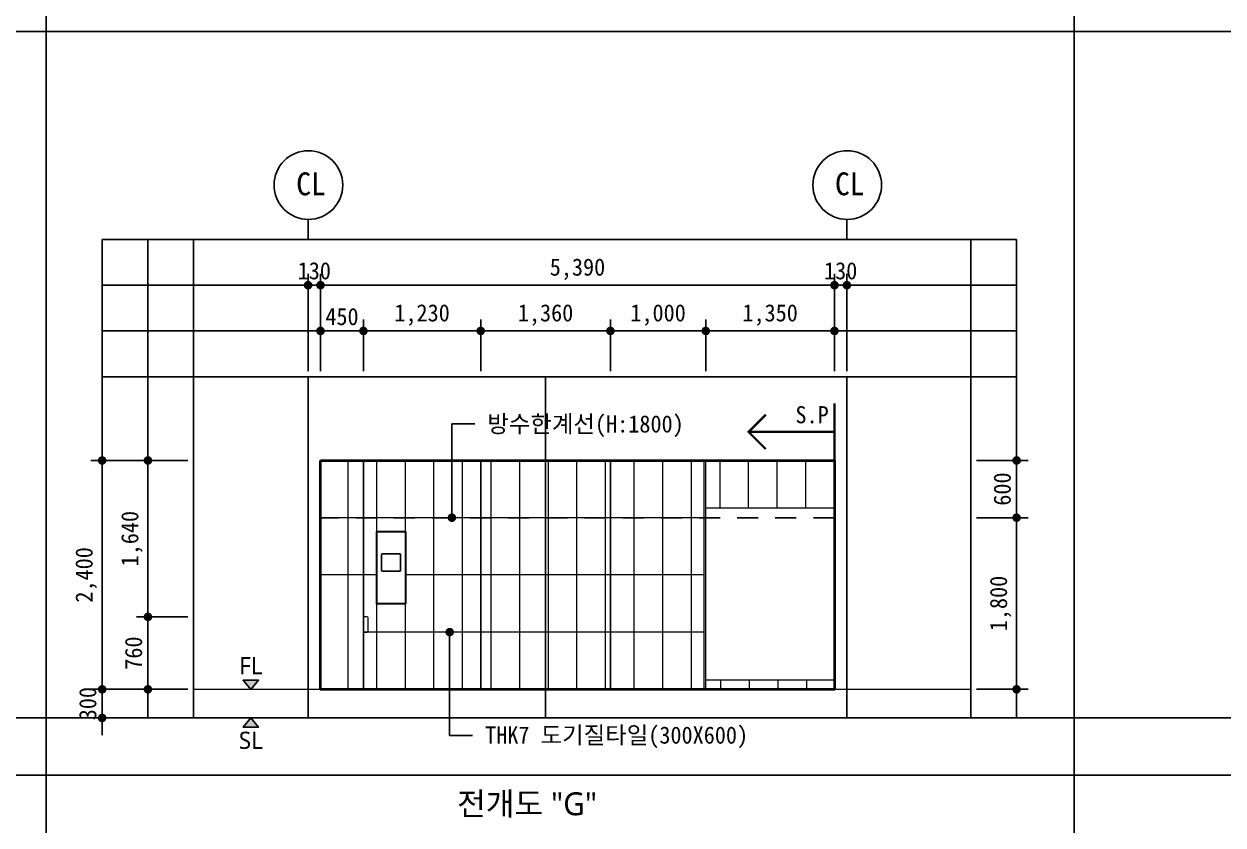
# Model space of a CAD drawing. Header units: millimetres. Extents: x -423835 to -174325, y -1379898 to -1311126.
# Drawn here: x -402026 to -389451, y -1336015 to -1327615 of the extents above; entities that cross this region are included whole.
import ezdxf
from ezdxf.enums import TextEntityAlignment as Align

# ---------------------------------------------------------------- set-up
doc = ezdxf.new("R2010")
doc.units = ezdxf.units.MM
doc.header["$LTSCALE"] = 100
doc.header["$MEASUREMENT"] = 0
doc.header["$PDSIZE"] = -10
doc.linetypes.add('HID', pattern=[2, 1.1, -0.9])
doc.layers.get('0').update_dxf_attribs({"linetype": 'CONTINUOUS'})
doc.layers.get('Defpoints').update_dxf_attribs({"color": 153, "linetype": 'CONTINUOUS'})
for name, color, linetype, lineweight in [('A-AXIS-BUBL', 7, 'CONTINUOUS', 25), ('A-ELEV-LIN1', 2, 'CONTINUOUS', 40), ('A-ELEV-LIN2', 7, 'CONTINUOUS', 25), ('A-FLXM-SANI', 6, 'CONTINUOUS', 20), ('A-MKXS-TEXT1', 3, 'CONTINUOUS', 25), ('A-WAXK-PATT', 8, 'CONTINUOUS', 18), ('A-WAXM-CUBI', 6, 'CONTINUOUS', 20), ('A-XXXX-FIN2', 6, 'CONTINUOUS', 20), ('A-XXXX-SYMB', 7, 'CONTINUOUS', 25), ('A-XXXX-TXT2', 3, 'CONTINUOUS', 25)]:
    doc.layers.add(name, color=color, linetype=linetype, lineweight=lineweight)
for name, color, linetype in [('A-DIMS', 7, 'CONTINUOUS'), ('A-MKXS-LEAD', 7, 'CONTINUOUS'), ('AA-AXIS-LINE-1', 1, 'CONTINUOUS'), ('ELE_3', 4, 'CONTINUOUS'), ('IN-F-PAT', 8, 'CONTINUOUS'), ('IN-TEXT-FIN', 3, 'CONTINUOUS'), ('방수', 7, 'HID')]:
    doc.layers.add(name, color=color, linetype=linetype)
doc.styles.add('HY울릉도L', font='')
doc.styles.add('돋움체', font='')
doc.styles.add('맑은 고딕', font='malgun.ttf')
doc.styles.add('맑은고딕', font='malgun.ttf')
doc.styles.get('HY울릉도L').set_extended_font_data('HYwulM')
doc.styles.get('돋움체').set_extended_font_data('DotumChe')
doc.dimstyles.new('CDIM', dxfattribs={"dimtxt": 3, "dimasz": 1.5, "dimexe": 2, "dimexo": 1, "dimgap": 1, "dimtad": 1, "dimdec": 0, "dimrnd": 0.5, "dimzin": 0, "dimdsep": 32, "dimlunit": 6, "dimtxsty": 'HY울릉도L', "dimblk1": '_CIDOT', "dimblk2": '_CIDOT', "dimsah": 1, "dimcen": 5.5, "dimclrd": 2, "dimclre": 2, "dimclrt": 7, "dimadec": 0, "dimazin": 0, "dimtfac": 1, "dimtdec": 0, "dimtix": 1, "dimtmove": 2, "dimatfit": 1, "dimldrblk": '_CIDOT', "dimfxl": 1, "dimtolj": 1, "dimtzin": 0, "dimlwd": -1, "dimarcsym": 0})

# ---------------------------------------------------------------- blocks, each defined once
blk = doc.blocks.new('_CIDOT')
at = {"color": 0, "linetype": 'ByBlock'}
blk.add_line((2, 0), (-1, 0), dxfattribs=at)
at = {"color": 0, "linetype": 'ByBlock', "const_width": 0.5}
blk.add_lwpolyline([(-0.25, 0, 1), (0.25, 0, 1)], format="xyb", close=True, dxfattribs=at)
blk = doc.blocks.new('*D61')
at = {"layer": 'A-DIMS', "lineweight": -2, "transparency": 16777216}
for p, q in [((-400306, -1332192), (-401326, -1332192)), ((-400306, -1334592), (-401326, -1334592))]:
    blk.add_line(p, q, dxfattribs=at)
at = {"layer": 'A-DIMS', "transparency": 16777216}
blk.add_line((-401206, -1332282), (-401206, -1334502), dxfattribs=at)
at = {"layer": 'Defpoints', "color": 0, "transparency": 16777216}
for p in [(-400246, -1332192), (-401206, -1334592), (-400246, -1334592)]:
    blk.add_point(p, dxfattribs=at)
at = {"layer": 'A-DIMS', "transparency": 16777216, "xscale": 90, "yscale": 90, "zscale": 90}
for p, rotation in [((-401206, -1332192), 90), ((-401206, -1334592), 270)]:
    blk.add_blockref('_CIDOT', p, dxfattribs=dict(at, rotation=rotation))
at = {"layer": 'A-DIMS', "color": 3, "transparency": 16777216, "insert": (-401373, -1333392), "char_height": 180, "attachment_point": 5, "rotation": 90, "style": '돋움체'}
blk.add_mtext('\\A1;2,400', dxfattribs=at)
blk = doc.blocks.new('*D62')
at = {"layer": 'A-DIMS', "transparency": 16777216}
for p, q in [((-401206, -1334502), (-401206, -1334412)), ((-401206, -1334592), (-401206, -1334892)), ((-401206, -1334982), (-401206, -1335072))]:
    blk.add_line(p, q, dxfattribs=at)
at = {"layer": 'A-DIMS', "lineweight": -2, "transparency": 16777216}
for p, q in [((-400306, -1334592), (-401326, -1334592)), ((-400306, -1334892), (-401326, -1334892))]:
    blk.add_line(p, q, dxfattribs=at)
at = {"layer": 'Defpoints', "color": 0, "transparency": 16777216}
for p in [(-400246, -1334592), (-401206, -1334892), (-400246, -1334892)]:
    blk.add_point(p, dxfattribs=at)
at = {"layer": 'A-DIMS', "transparency": 16777216, "xscale": 90, "yscale": 90, "zscale": 90}
for p, rotation in [((-401206, -1334592), 270), ((-401206, -1334892), 90)]:
    blk.add_blockref('_CIDOT', p, dxfattribs=dict(at, rotation=rotation))
at = {"layer": 'A-DIMS', "color": 3, "transparency": 16777216, "insert": (-401356, -1334742), "char_height": 180, "attachment_point": 5, "rotation": 90, "style": '돋움체'}
blk.add_mtext('\\A1;300', dxfattribs=at)
blk = doc.blocks.new('*D63')
at = {"layer": 'A-DIMS', "lineweight": -2, "transparency": 16777216}
for p, q in [((-400306, -1333832), (-400846, -1333832)), ((-400306, -1334592), (-400846, -1334592))]:
    blk.add_line(p, q, dxfattribs=at)
at = {"layer": 'A-DIMS', "transparency": 16777216}
blk.add_line((-400726, -1334502), (-400726, -1333922), dxfattribs=at)
at = {"layer": 'Defpoints', "color": 0, "transparency": 16777216}
for p in [(-400726, -1333832), (-400246, -1333832), (-400246, -1334592)]:
    blk.add_point(p, dxfattribs=at)
at = {"layer": 'A-DIMS', "transparency": 16777216, "xscale": 90, "yscale": 90, "zscale": 90}
for p, rotation in [((-400726, -1333832), 90), ((-400726, -1334592), 270)]:
    blk.add_blockref('_CIDOT', p, dxfattribs=dict(at, rotation=rotation))
at = {"layer": 'A-DIMS', "color": 3, "transparency": 16777216, "insert": (-400876, -1334212), "char_height": 180, "attachment_point": 5, "rotation": 90, "style": '돋움체'}
blk.add_mtext('\\A1;760', dxfattribs=at)
blk = doc.blocks.new('*D64')
at = {"layer": 'A-DIMS', "lineweight": -2, "transparency": 16777216}
for p, q in [((-400306, -1332192), (-400846, -1332192)), ((-400306, -1333832), (-400846, -1333832))]:
    blk.add_line(p, q, dxfattribs=at)
at = {"layer": 'A-DIMS', "transparency": 16777216}
blk.add_line((-400726, -1333742), (-400726, -1332282), dxfattribs=at)
at = {"layer": 'Defpoints', "color": 0, "transparency": 16777216}
for p in [(-400726, -1332192), (-400246, -1332192), (-400246, -1333832)]:
    blk.add_point(p, dxfattribs=at)
at = {"layer": 'A-DIMS', "transparency": 16777216, "xscale": 90, "yscale": 90, "zscale": 90}
for p, rotation in [((-400726, -1332192), 90), ((-400726, -1333832), 270)]:
    blk.add_blockref('_CIDOT', p, dxfattribs=dict(at, rotation=rotation))
at = {"layer": 'A-DIMS', "color": 3, "transparency": 16777216, "insert": (-400893, -1333012), "char_height": 180, "attachment_point": 5, "rotation": 90, "style": '돋움체'}
blk.add_mtext('\\A1;1,640', dxfattribs=at)
blk = doc.blocks.new('*D65')
at = {"layer": 'A-DIMS', "lineweight": -2, "transparency": 16777216}
for p, q in [((-392036, -1332792), (-391496, -1332792)), ((-392036, -1334592), (-391496, -1334592))]:
    blk.add_line(p, q, dxfattribs=at)
at = {"layer": 'A-DIMS', "transparency": 16777216}
blk.add_line((-391616, -1334502), (-391616, -1332882), dxfattribs=at)
at = {"layer": 'Defpoints', "color": 0, "transparency": 16777216}
for p in [(-392096, -1332792), (-391616, -1332792), (-392096, -1334592)]:
    blk.add_point(p, dxfattribs=at)
at = {"layer": 'A-DIMS', "transparency": 16777216, "xscale": 90, "yscale": 90, "zscale": 90}
for p, rotation in [((-391616, -1332792), 90), ((-391616, -1334592), 270)]:
    blk.add_blockref('_CIDOT', p, dxfattribs=dict(at, rotation=rotation))
at = {"layer": 'A-DIMS', "color": 3, "transparency": 16777216, "insert": (-391783, -1333692), "char_height": 180, "attachment_point": 5, "rotation": 90, "style": '돋움체'}
blk.add_mtext('\\A1;1,800', dxfattribs=at)
blk = doc.blocks.new('*D66')
at = {"layer": 'A-DIMS', "lineweight": -2, "transparency": 16777216}
for p, q in [((-392036, -1332192), (-391496, -1332192)), ((-392036, -1332792), (-391496, -1332792))]:
    blk.add_line(p, q, dxfattribs=at)
at = {"layer": 'A-DIMS', "transparency": 16777216}
blk.add_line((-391616, -1332702), (-391616, -1332282), dxfattribs=at)
at = {"layer": 'Defpoints', "color": 0, "transparency": 16777216}
for p in [(-392096, -1332192), (-391616, -1332192), (-392096, -1332792)]:
    blk.add_point(p, dxfattribs=at)
at = {"layer": 'A-DIMS', "transparency": 16777216, "xscale": 90, "yscale": 90, "zscale": 90}
for p, rotation in [((-391616, -1332192), 90), ((-391616, -1332792), 270)]:
    blk.add_blockref('_CIDOT', p, dxfattribs=dict(at, rotation=rotation))
at = {"layer": 'A-DIMS', "color": 3, "transparency": 16777216, "insert": (-391766, -1332492), "char_height": 180, "attachment_point": 5, "rotation": 90, "style": '돋움체'}
blk.add_mtext('\\A1;600', dxfattribs=at)
blk = doc.blocks.new('*D67')
at = {"layer": 'A-DIMS', "lineweight": -2, "transparency": 16777216}
for p, q in [((-398916, -1331174), (-398916, -1330234)), ((-393526, -1331254), (-393526, -1330234))]:
    blk.add_line(p, q, dxfattribs=at)
at = {"layer": 'A-DIMS', "transparency": 16777216}
blk.add_line((-398826, -1330354), (-393616, -1330354), dxfattribs=at)
at = {"layer": 'Defpoints', "color": 0, "transparency": 16777216}
for p in [(-393526, -1330354), (-398916, -1331234), (-393526, -1331314)]:
    blk.add_point(p, dxfattribs=at)
at = {"layer": 'A-DIMS', "transparency": 16777216, "xscale": 90, "yscale": 90, "zscale": 90, "rotation": 180}
blk.add_blockref('_CIDOT', (-398916, -1330354), dxfattribs=at)
at = {"layer": 'A-DIMS', "transparency": 16777216, "xscale": 90, "yscale": 90, "zscale": 90}
blk.add_blockref('_CIDOT', (-393526, -1330354), dxfattribs=at)
at = {"layer": 'A-DIMS', "color": 3, "transparency": 16777216, "insert": (-396221, -1330187), "char_height": 180, "attachment_point": 5, "style": '돋움체'}
blk.add_mtext('\\A1;5,390', dxfattribs=at)
blk = doc.blocks.new('*D68')
at = {"layer": 'A-DIMS', "lineweight": -2, "transparency": 16777216}
for p, q in [((-399046, -1331254), (-399046, -1330234)), ((-398916, -1331254), (-398916, -1330234))]:
    blk.add_line(p, q, dxfattribs=at)
at = {"layer": 'A-DIMS', "transparency": 16777216}
for p, q in [((-399136, -1330354), (-399226, -1330354)), ((-399046, -1330354), (-398916, -1330354)), ((-398826, -1330354), (-398736, -1330354))]:
    blk.add_line(p, q, dxfattribs=at)
at = {"layer": 'Defpoints', "color": 0, "transparency": 16777216}
for p in [(-398916, -1330354), (-399046, -1331314), (-398916, -1331314)]:
    blk.add_point(p, dxfattribs=at)
at = {"layer": 'A-DIMS', "transparency": 16777216, "xscale": 90, "yscale": 90, "zscale": 90}
blk.add_blockref('_CIDOT', (-399046, -1330354), dxfattribs=at)
at = {"layer": 'A-DIMS', "transparency": 16777216, "xscale": 90, "yscale": 90, "zscale": 90, "rotation": 180}
blk.add_blockref('_CIDOT', (-398916, -1330354), dxfattribs=at)
at = {"layer": 'A-DIMS', "color": 3, "transparency": 16777216, "insert": (-398981, -1330204), "char_height": 180, "attachment_point": 5, "style": '돋움체'}
blk.add_mtext('\\A1;130', dxfattribs=at)
blk = doc.blocks.new('*D69')
at = {"layer": 'A-DIMS', "lineweight": -2, "transparency": 16777216}
for p, q in [((-393526, -1331254), (-393526, -1330234)), ((-393396, -1331254), (-393396, -1330234))]:
    blk.add_line(p, q, dxfattribs=at)
at = {"layer": 'A-DIMS', "transparency": 16777216}
for p, q in [((-393616, -1330354), (-393706, -1330354)), ((-393526, -1330354), (-393396, -1330354)), ((-393306, -1330354), (-393216, -1330354))]:
    blk.add_line(p, q, dxfattribs=at)
at = {"layer": 'Defpoints', "color": 0, "transparency": 16777216}
for p in [(-393396, -1330354), (-393526, -1331314), (-393396, -1331314)]:
    blk.add_point(p, dxfattribs=at)
at = {"layer": 'A-DIMS', "transparency": 16777216, "xscale": 90, "yscale": 90, "zscale": 90}
blk.add_blockref('_CIDOT', (-393526, -1330354), dxfattribs=at)
at = {"layer": 'A-DIMS', "transparency": 16777216, "xscale": 90, "yscale": 90, "zscale": 90, "rotation": 180}
blk.add_blockref('_CIDOT', (-393396, -1330354), dxfattribs=at)
at = {"layer": 'A-DIMS', "color": 3, "transparency": 16777216, "insert": (-393461, -1330204), "char_height": 180, "attachment_point": 5, "style": '돋움체'}
blk.add_mtext('\\A1;130', dxfattribs=at)
blk = doc.blocks.new('*D242')
at = {"layer": 'A-DIMS', "lineweight": -2, "transparency": 16777216}
for p, q in [((-398916, -1331254), (-398916, -1330714)), ((-398466, -1331254), (-398466, -1330714))]:
    blk.add_line(p, q, dxfattribs=at)
at = {"layer": 'A-DIMS', "transparency": 16777216}
for p, q in [((-399006, -1330834), (-399096, -1330834)), ((-398916, -1330834), (-398466, -1330834)), ((-398376, -1330834), (-398286, -1330834))]:
    blk.add_line(p, q, dxfattribs=at)
at = {"layer": 'Defpoints', "color": 0, "transparency": 16777216}
for p in [(-398466, -1330834), (-398916, -1331314), (-398466, -1331314)]:
    blk.add_point(p, dxfattribs=at)
at = {"layer": 'A-DIMS', "transparency": 16777216, "xscale": 90, "yscale": 90, "zscale": 90}
blk.add_blockref('_CIDOT', (-398916, -1330834), dxfattribs=at)
at = {"layer": 'A-DIMS', "transparency": 16777216, "xscale": 90, "yscale": 90, "zscale": 90, "rotation": 180}
blk.add_blockref('_CIDOT', (-398466, -1330834), dxfattribs=at)
at = {"layer": 'A-DIMS', "color": 3, "transparency": 16777216, "insert": (-398691, -1330684), "char_height": 180, "attachment_point": 5, "style": '돋움체'}
blk.add_mtext('\\A1;450', dxfattribs=at)
blk = doc.blocks.new('*D243')
at = {"layer": 'A-DIMS', "lineweight": -2, "transparency": 16777216}
for p, q in [((-398466, -1331254), (-398466, -1330714)), ((-397236, -1331254), (-397236, -1330714))]:
    blk.add_line(p, q, dxfattribs=at)
at = {"layer": 'A-DIMS', "transparency": 16777216}
blk.add_line((-398376, -1330834), (-397326, -1330834), dxfattribs=at)
at = {"layer": 'Defpoints', "color": 0, "transparency": 16777216}
for p in [(-397236, -1330834), (-398466, -1331314), (-397236, -1331314)]:
    blk.add_point(p, dxfattribs=at)
at = {"layer": 'A-DIMS', "transparency": 16777216, "xscale": 90, "yscale": 90, "zscale": 90, "rotation": 180}
blk.add_blockref('_CIDOT', (-398466, -1330834), dxfattribs=at)
at = {"layer": 'A-DIMS', "transparency": 16777216, "xscale": 90, "yscale": 90, "zscale": 90}
blk.add_blockref('_CIDOT', (-397236, -1330834), dxfattribs=at)
at = {"layer": 'A-DIMS', "color": 3, "transparency": 16777216, "insert": (-397851, -1330667), "char_height": 180, "attachment_point": 5, "style": '돋움체'}
blk.add_mtext('\\A1;1,230', dxfattribs=at)
blk = doc.blocks.new('*D244')
at = {"layer": 'A-DIMS', "lineweight": -2, "transparency": 16777216}
for p, q in [((-397236, -1331254), (-397236, -1330714)), ((-395876, -1331254), (-395876, -1330714))]:
    blk.add_line(p, q, dxfattribs=at)
at = {"layer": 'A-DIMS', "transparency": 16777216}
blk.add_line((-397146, -1330834), (-395966, -1330834), dxfattribs=at)
at = {"layer": 'Defpoints', "color": 0, "transparency": 16777216}
for p in [(-395876, -1330834), (-397236, -1331314), (-395876, -1331314)]:
    blk.add_point(p, dxfattribs=at)
at = {"layer": 'A-DIMS', "transparency": 16777216, "xscale": 90, "yscale": 90, "zscale": 90, "rotation": 180}
blk.add_blockref('_CIDOT', (-397236, -1330834), dxfattribs=at)
at = {"layer": 'A-DIMS', "transparency": 16777216, "xscale": 90, "yscale": 90, "zscale": 90}
blk.add_blockref('_CIDOT', (-395876, -1330834), dxfattribs=at)
at = {"layer": 'A-DIMS', "color": 3, "transparency": 16777216, "insert": (-396556, -1330667), "char_height": 180, "attachment_point": 5, "style": '돋움체'}
blk.add_mtext('\\A1;1,360', dxfattribs=at)
blk = doc.blocks.new('*D245')
at = {"layer": 'A-DIMS', "lineweight": -2, "transparency": 16777216}
for p, q in [((-395876, -1331254), (-395876, -1330714)), ((-394876, -1331254), (-394876, -1330714))]:
    blk.add_line(p, q, dxfattribs=at)
at = {"layer": 'A-DIMS', "transparency": 16777216}
blk.add_line((-395786, -1330834), (-394966, -1330834), dxfattribs=at)
at = {"layer": 'Defpoints', "color": 0, "transparency": 16777216}
for p in [(-394876, -1330834), (-395876, -1331314), (-394876, -1331314)]:
    blk.add_point(p, dxfattribs=at)
at = {"layer": 'A-DIMS', "transparency": 16777216, "xscale": 90, "yscale": 90, "zscale": 90, "rotation": 180}
blk.add_blockref('_CIDOT', (-395876, -1330834), dxfattribs=at)
at = {"layer": 'A-DIMS', "transparency": 16777216, "xscale": 90, "yscale": 90, "zscale": 90}
blk.add_blockref('_CIDOT', (-394876, -1330834), dxfattribs=at)
at = {"layer": 'A-DIMS', "color": 3, "transparency": 16777216, "insert": (-395376, -1330667), "char_height": 180, "attachment_point": 5, "style": '돋움체'}
blk.add_mtext('\\A1;1,000', dxfattribs=at)
blk = doc.blocks.new('*D246')
at = {"layer": 'A-DIMS', "lineweight": -2, "transparency": 16777216}
for p, q in [((-394876, -1331254), (-394876, -1330714)), ((-393526, -1331254), (-393526, -1330714))]:
    blk.add_line(p, q, dxfattribs=at)
at = {"layer": 'A-DIMS', "transparency": 16777216}
blk.add_line((-394786, -1330834), (-393616, -1330834), dxfattribs=at)
at = {"layer": 'Defpoints', "color": 0, "transparency": 16777216}
for p in [(-393526, -1330834), (-394876, -1331314), (-393526, -1331314)]:
    blk.add_point(p, dxfattribs=at)
at = {"layer": 'A-DIMS', "transparency": 16777216, "xscale": 90, "yscale": 90, "zscale": 90, "rotation": 180}
blk.add_blockref('_CIDOT', (-394876, -1330834), dxfattribs=at)
at = {"layer": 'A-DIMS', "transparency": 16777216, "xscale": 90, "yscale": 90, "zscale": 90}
blk.add_blockref('_CIDOT', (-393526, -1330834), dxfattribs=at)
at = {"layer": 'A-DIMS', "color": 3, "transparency": 16777216, "insert": (-394201, -1330667), "char_height": 180, "attachment_point": 5, "style": '돋움체'}
blk.add_mtext('\\A1;1,350', dxfattribs=at)

msp = doc.modelspace()

# ---------------------------------------------------------------- hatches: boundary and pattern name
at = {"layer": 'A-XXXX-SYMB'}
for points in [[(-399646.7, -1334592.1), (-399727.3, -1334496.1), (-399566.1, -1334496.1)], [(-399646.7, -1334892.1), (-399727.3, -1334988.1), (-399566.1, -1334988.1)]]:
    msp.add_hatch(color=256, dxfattribs=at).paths.add_polyline_path(points)

# ---------------------------------------------------------------- linework, layer by layer
at = {"color": 3, "ltscale": 2}
for p, q in [((-401792.9, -1311126.1), (-401792.9, -1344258.1)), ((-391011.7, -1311126.1), (-391011.7, -1344258.1)), ((-379750.4, -1327692.1), (-423835.4, -1327692.1)), ((-423835.4, -1335492.1), (-379750.4, -1335492.1))]:
    msp.add_line(p, q, dxfattribs=at)
at = {"layer": 'A-AXIS-BUBL', "ltscale": 0.2}
for p, q in [((-399046.3, -1329874.3), (-399046.3, -1329664.3)), ((-393396.3, -1329874.3), (-393396.3, -1329664.3))]:
    msp.add_line(p, q, dxfattribs=at)
for centre in [(-399042.7, -1329304.3), (-393392.7, -1329304.3)]:
    msp.add_circle(centre, 360, dxfattribs=at)
at = {"layer": 'A-ELEV-LIN1'}
msp.add_lwpolyline([(-398916.3, -1332192.1), (-393526.3, -1332192.1), (-393526.3, -1334592.1), (-398916.3, -1334592.1)], close=True, dxfattribs=at)
at = {"layer": 'A-ELEV-LIN2'}
for p, q in [((-398466.3, -1332192.1), (-398466.3, -1334592.1)), ((-397236.3, -1334592.1), (-397236.3, -1332192.1)), ((-395876.3, -1332192.1), (-395876.3, -1334592.1))]:
    msp.add_line(p, q, dxfattribs=at)
at = {"layer": 'A-FLXM-SANI'}
for p, q in [((-398426.3, -1333832.1), (-398466.3, -1333832.1)), ((-398416.3, -1333982.1), (-398416.3, -1333842.1)), ((-398466.3, -1333992.1), (-398426.3, -1333992.1))]:
    msp.add_line(p, q, dxfattribs=at)
for centre, start, end in [((-398426.3, -1333842.1), 0, 90), ((-398426.3, -1333982.1), 270, 0)]:
    msp.add_arc(centre, 10, start, end, dxfattribs=at)
at = {"layer": 'A-MKXS-LEAD'}
for points in [[(-397298.3, -1331808.8), (-397538.3, -1331808.8), (-397538.3, -1332792.1)], [(-397321.6, -1335075.3), (-397561.6, -1335075.3), (-397561.6, -1333992.1)]]:
    msp.add_lwpolyline(points, dxfattribs=at)
at = {"layer": 'A-MKXS-LEAD', "const_width": 45}
for points in [[(-397560.8, -1332792.1, 1), (-397515.8, -1332792.1, 1)], [(-397584.1, -1333992.1, -1), (-397539.1, -1333992.1, -1)]]:
    msp.add_lwpolyline(points, format="xyb", close=True, dxfattribs=at)
at = {"layer": 'A-WAXK-PATT'}
for p, q in [((-398626.3, -1334592.1), (-398626.3, -1332192.1)), ((-398326.3, -1334592.1), (-398326.3, -1332192.1)), ((-398026.3, -1334592.1), (-398026.3, -1332192.1)), ((-397726.3, -1334592.1), (-397726.3, -1332192.1)), ((-397426.3, -1334592.1), (-397426.3, -1332192.1)), ((-397126.3, -1334592.1), (-397126.3, -1332192.1)), ((-396826.3, -1334592.1), (-396826.3, -1332192.1)), ((-396526.3, -1334592.1), (-396526.3, -1332192.1)), ((-396226.3, -1334592.1), (-396226.3, -1332192.1)), ((-395926.3, -1334592.1), (-395926.3, -1332192.1)), ((-395626.3, -1334592.1), (-395626.3, -1332192.1)), ((-395326.3, -1334592.1), (-395326.3, -1332192.1)), ((-395026.3, -1334592.1), (-395026.3, -1332192.1)), ((-394726.3, -1332692.1), (-394726.3, -1332192.1)), ((-394426.3, -1332692.1), (-394426.3, -1332192.1)), ((-394126.3, -1332692.1), (-394126.3, -1332192.1)), ((-393826.3, -1332692.1), (-393826.3, -1332192.1)), ((-394896.3, -1332792.1), (-398916.3, -1332792.1)), ((-398330.3, -1333392.1), (-398916.3, -1333392.1)), ((-394896.3, -1333392.1), (-398022.3, -1333392.1)), ((-394896.3, -1333992.1), (-398466.3, -1333992.1)), ((-394716.3, -1334592.1), (-394716.3, -1334492.1)), ((-394416.3, -1334592.1), (-394416.3, -1334492.1)), ((-394116.3, -1334592.1), (-394116.3, -1334492.1)), ((-393816.3, -1334592.1), (-393816.3, -1334492.1))]:
    msp.add_line(p, q, dxfattribs=at)
at = {"layer": 'A-WAXM-CUBI'}
for p, q in [((-393526.3, -1332692.1), (-394876.3, -1332692.1)), ((-394876.3, -1334492.1), (-393526.3, -1334492.1))]:
    msp.add_line(p, q, dxfattribs=at)
msp.add_lwpolyline([(-394896.3, -1332192.1), (-394896.3, -1334592.1), (-394876.3, -1334592.1), (-394876.3, -1332192.1)], dxfattribs=at)
at = {"layer": 'A-XXXX-FIN2'}
for p, q in [((-392096.3, -1334592.1), (-400246.3, -1334592.1)), ((-392096.3, -1334892.1), (-400246.3, -1334892.1))]:
    msp.add_line(p, q, dxfattribs=at)
at = {"layer": 'A-XXXX-SYMB'}
for points in [[(-399646.7, -1334592.1), (-399727.3, -1334496.1), (-399566.1, -1334496.1), (-399646.7, -1334592.1)], [(-399646.7, -1334892.1), (-399727.3, -1334988.1), (-399566.1, -1334988.1), (-399646.7, -1334892.1)]]:
    msp.add_lwpolyline(points, dxfattribs=at)
at = {"layer": 'AA-AXIS-LINE-1'}
for p, q in [((-399046.3, -1331314.3), (-399046.3, -1334892.1)), ((-396556.3, -1331314.3), (-396556.3, -1334892.1)), ((-393396.3, -1331314.3), (-393396.3, -1334892.1))]:
    msp.add_line(p, q, dxfattribs=at)
at = {"layer": 'Defpoints'}
for p, q in [((-401206.3, -1334892.1), (-401206.3, -1329874.3)), ((-401206.3, -1329874.3), (-391616.3, -1329874.3)), ((-400726.3, -1334892.1), (-400726.3, -1329874.3)), ((-400246.3, -1334892.1), (-400246.3, -1329874.3)), ((-392096.3, -1329874.3), (-392096.3, -1334892.1)), ((-391616.3, -1329874.3), (-391616.3, -1334892.1)), ((-401206.3, -1330354.3), (-391616.3, -1330354.3)), ((-401206.3, -1330834.3), (-391616.3, -1330834.3)), ((-401206.3, -1331314.3), (-391616.3, -1331314.3)), ((-380230.4, -1334892.1), (-423835.4, -1334892.1))]:
    msp.add_line(p, q, dxfattribs=at)
at = {"layer": 'ELE_3'}
for p, q in [((-398276.3, -1333178.7), (-398276.3, -1333345.4)), ((-398082.9, -1333172.1), (-398269.6, -1333172.1)), ((-398076.3, -1333178.7), (-398076.3, -1333345.4)), ((-398082.9, -1333352.1), (-398269.6, -1333352.1))]:
    msp.add_line(p, q, dxfattribs=at)
for points in [[(-398330.3, -1332938.1), (-398330.3, -1333696.1), (-398022.3, -1333696.1), (-398022.3, -1332938.1)], [(-398326.3, -1332942.1), (-398326.3, -1333692.1), (-398026.3, -1333692.1), (-398026.3, -1332942.1)]]:
    msp.add_lwpolyline(points, close=True, dxfattribs=at)
for centre, start, end in [((-398269.6, -1333178.7), 90, 180), ((-398082.9, -1333178.7), 0, 90), ((-398269.6, -1333345.4), 180, 270), ((-398082.9, -1333345.4), 270, 0)]:
    msp.add_arc(centre, 6.67, start, end, dxfattribs=at)
at = {"layer": 'IN-F-PAT', "color": 2, "const_width": 22.5}
for points in [[(-393526.3, -1332192.1), (-393526.3, -1331592.1)], [(-394246.3, -1331712.1), (-394426.3, -1331892.1), (-394246.3, -1332072.1)], [(-393526.3, -1331892.1), (-394426.3, -1331892.1)]]:
    msp.add_lwpolyline(points, dxfattribs=at)
at = {"layer": '방수', "color": 2, "ltscale": 2}
msp.add_line((-393526.3, -1332792.1), (-398916.3, -1332792.1), dxfattribs=at)

# ---------------------------------------------------------------- texts
at = {"layer": 'A-MKXS-TEXT1', "style": '돋움체'}
for s, p in [('방수한계선(H:1800)', (-397166.7, -1331808.8)), ('THK7 도기질타일(300X600)', (-397189.9, -1335071.5))]:
    msp.add_text(s, height=180, dxfattribs=at).set_placement(p, align=Align.MIDDLE_LEFT)
at = {"layer": 'A-MKXS-TEXT1', "style": '맑은고딕'}
for s, p in [('FL', (-399646.7, -1334434.2)), ('SL', (-399646.7, -1335216.3))]:
    msp.add_text(s, height=180, dxfattribs=at).set_placement(p, align=Align.CENTER)
at = {"layer": 'A-XXXX-TXT2', "ltscale": 0.2, "style": '돋움체'}
for p in [(-399015.6, -1329291.1), (-393365.6, -1329291.1)]:
    msp.add_text('CL', height=240, dxfattribs=at).set_placement(p, align=Align.MIDDLE)
at = {"layer": 'A-XXXX-TXT2', "style": '맑은 고딕'}
msp.add_text('전개도 "G"', height=240, dxfattribs=at).set_placement((-396749.6, -1335792.1), align=Align.MIDDLE_CENTER)
at = {"layer": 'IN-TEXT-FIN', "color": 2, "style": '돋움체'}
msp.add_text('S.P', height=180, dxfattribs=at).set_placement((-393586.3, -1331712.1), align=Align.MIDDLE_RIGHT)

# ---------------------------------------------------------------- dimensions: what is measured, and where the dimension line sits
at = {"layer": 'A-DIMS'}
for base, p1, p2, angle, picture, middle in [((-398916.3, -1330354.3), (-399046.3, -1331314.3), (-398916.3, -1331314.3), 180, '*D68', (-398981.3, -1330204.2)), ((-393526.3, -1330354.3), (-398916.3, -1331234.3), (-393526.3, -1331314.3), 180, '*D67', (-396221.3, -1330187.2)), ((-393396.3, -1330354.3), (-393526.3, -1331314.3), (-393396.3, -1331314.3), 180, '*D69', (-393461.3, -1330204.2)), ((-398466.3, -1330834.3), (-398916.3, -1331314.3), (-398466.3, -1331314.3), 180, '*D242', (-398691.3, -1330684.2)), ((-397236.3, -1330834.3), (-398466.3, -1331314.3), (-397236.3, -1331314.3), 180, '*D243', (-397851.3, -1330667.2)), ((-395876.3, -1330834.3), (-397236.3, -1331314.3), (-395876.3, -1331314.3), 180, '*D244', (-396556.3, -1330667.2)), ((-394876.3, -1330834.3), (-395876.3, -1331314.3), (-394876.3, -1331314.3), 180, '*D245', (-395376.3, -1330667.2)), ((-393526.3, -1330834.3), (-394876.3, -1331314.3), (-393526.3, -1331314.3), 180, '*D246', (-394201.3, -1330667.2)), ((-401206.3, -1334592.1), (-400246.3, -1332192.1), (-400246.3, -1334592.1), 90, '*D61', (-401373.4, -1333392.1)), ((-400726.3, -1332192.1), (-400246.3, -1333832.1), (-400246.3, -1332192.1), 90, '*D64', (-400893.4, -1333012.1)), ((-391616.3, -1332192.1), (-392096.3, -1332792.1), (-392096.3, -1332192.1), 90, '*D66', (-391766.4, -1332492.1)), ((-391616.3, -1332792.1), (-392096.3, -1334592.1), (-392096.3, -1332792.1), 90, '*D65', (-391783.4, -1333692.1)), ((-400726.3, -1333832.1), (-400246.3, -1334592.1), (-400246.3, -1333832.1), 90, '*D63', (-400876.4, -1334212.1)), ((-401206.3, -1334892.1), (-400246.3, -1334592.1), (-400246.3, -1334892.1), 90, '*D62', (-401356.4, -1334742.1))]:
    dim = msp.add_linear_dim(base=base, p1=p1, p2=p2, angle=angle, dimstyle='CDIM', override={"dimscale": 60, "dimtxsty": '돋움체', "dimclrd": 256, "dimclre": 256, "dimclrt": 3}, dxfattribs=at)
    dim.commit()
    dim.dimension.update_dxf_attribs({"geometry": picture, "text_midpoint": middle})

doc.saveas('drawing.dxf')
